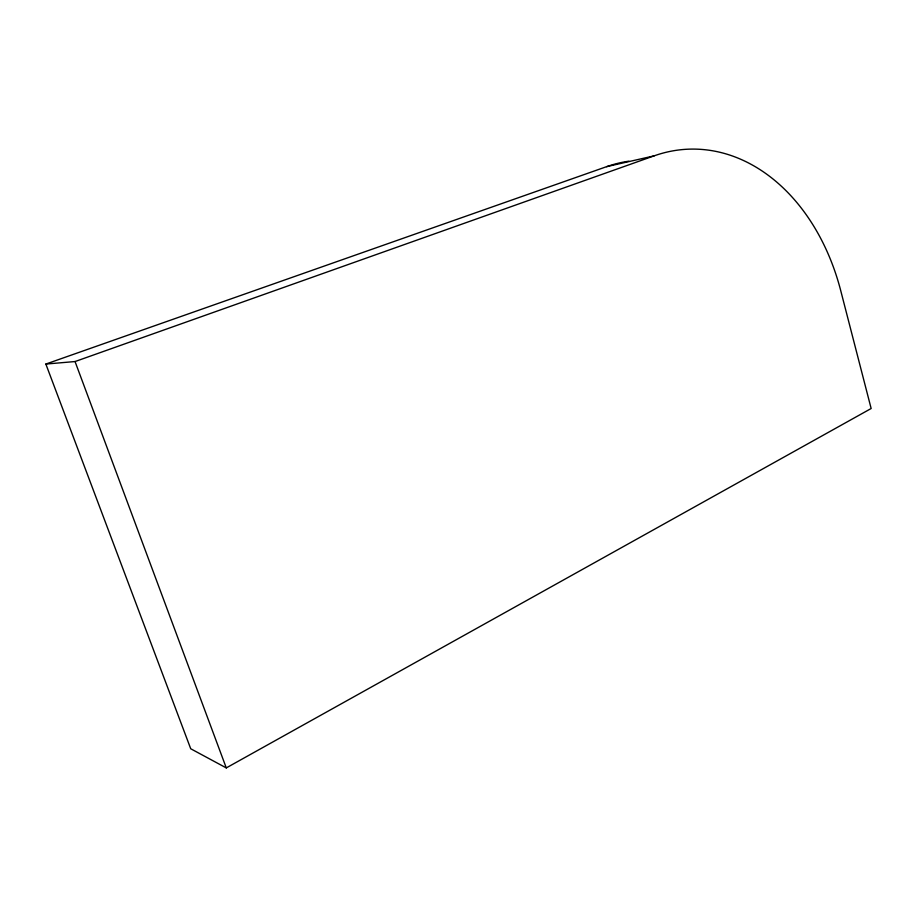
<?xml version="1.0" encoding="UTF-8"?>
<svg xmlns="http://www.w3.org/2000/svg" width="917" height="917" viewBox="0 0 917 917"><rect width="100%" height="100%" fill="white"/><g stroke="black" fill="none" stroke-linecap="round" stroke-linejoin="round"><path stroke-width="1.38" d="M226.281 767.907L871.15 408.512L840.774 290.815A204.353 152.566 87.7 0 0 654.165 155.844L606.584 166.676L45.85 364.06L190.725 748.765L226.281 767.907L75.045 361.55L45.85 364.06M75.045 361.55L654.165 155.844M606.584 166.676A195.699 149.987 87.6 0 1 628.924 161.174"/></g></svg>
